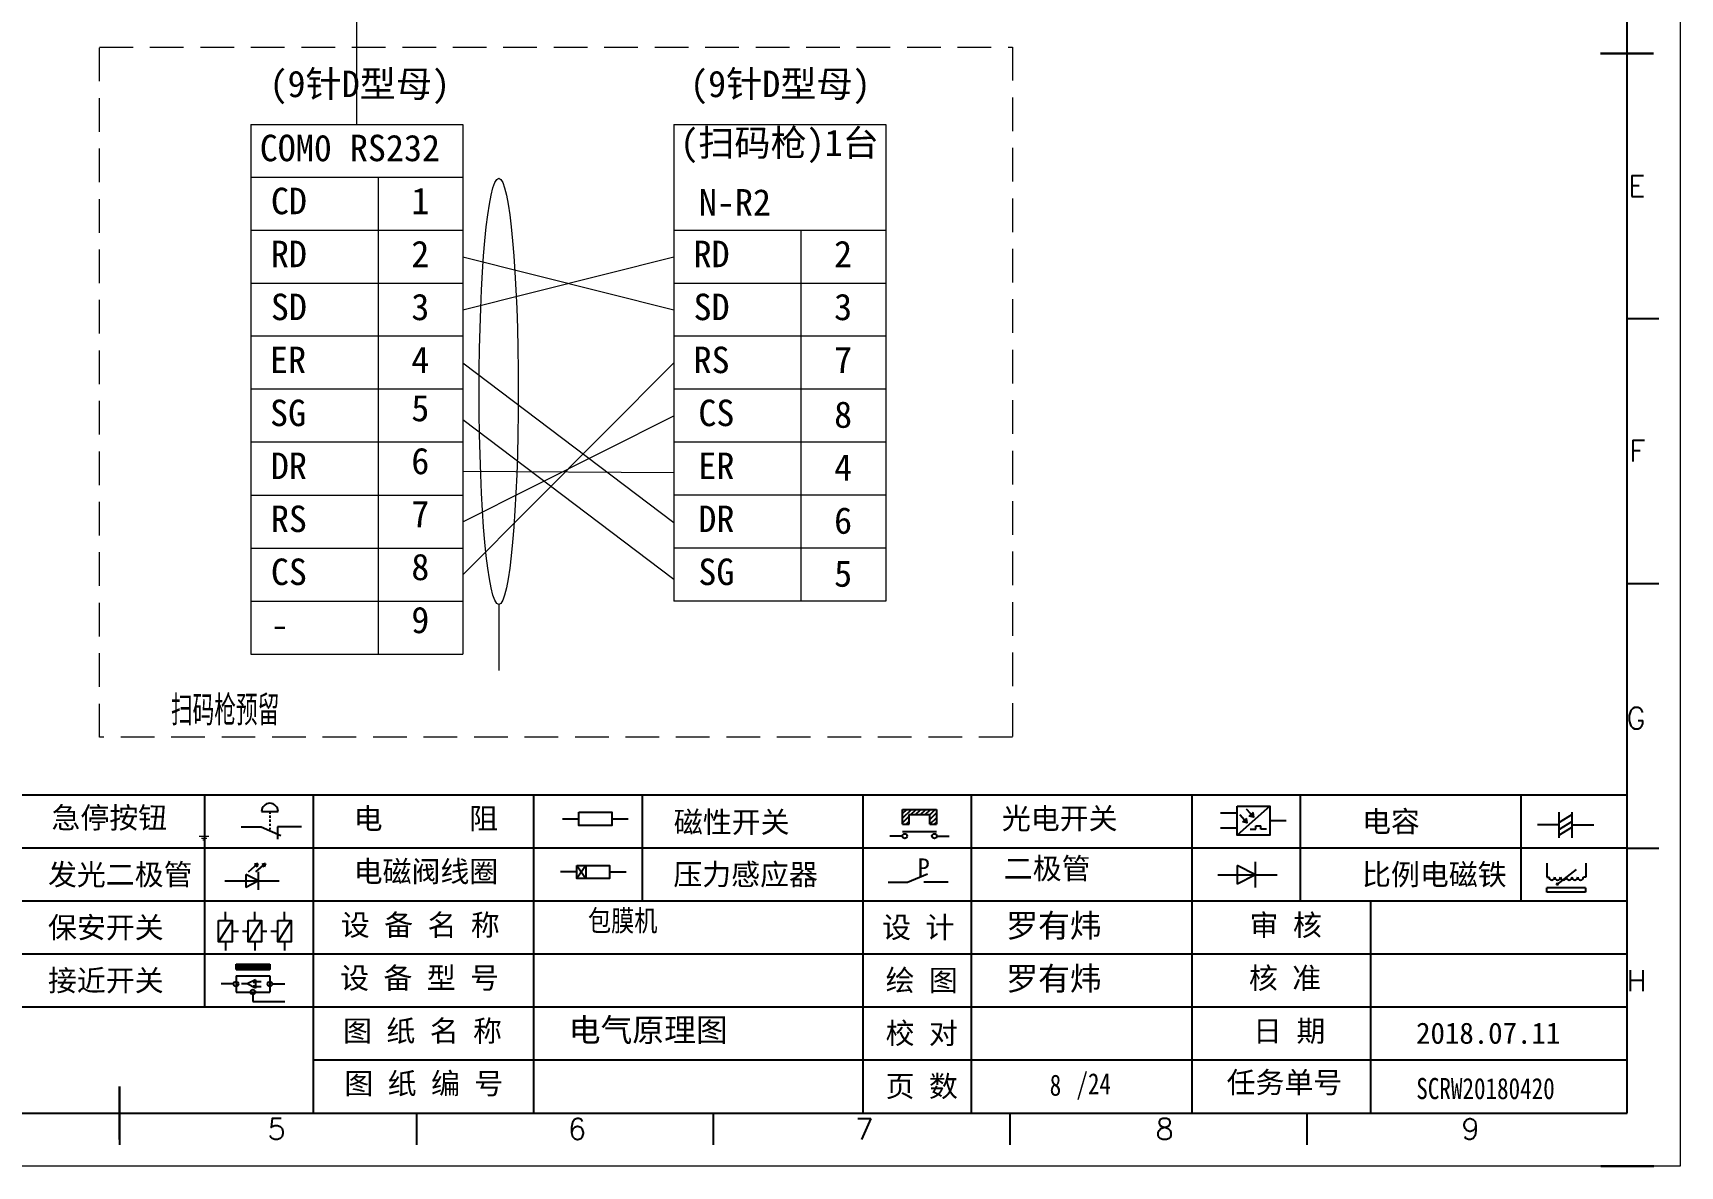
# Model space of a CAD drawing. Extents: x 49673 to 52330, y -5620 to -4375.
# Drawn here: x 52174.9 to 52330.3, y -4860.2 to -4753.3 of the extents above; entities that cross this region are included whole.
import ezdxf
from ezdxf.enums import TextEntityAlignment as Align

# ---------------------------------------------------------------- set-up
doc = ezdxf.new("R2010")
doc.units = 0
doc.header["$MEASUREMENT"] = 0
doc.linetypes.add('DASHED2', pattern=[9.525, 6.35, -3.175])
doc.layers.add('AE_BOR', color=1, linetype='Continuous')
doc.layers.add('细实线层', color=7, linetype='Continuous')
doc.layers.add('Dimension', color=3, linetype='Continuous', lineweight=13)
doc.styles.get("Standard").update_dxf_attribs({"font": 'txt.shx'})
doc.styles.add('WD', font='simplex.shx', dxfattribs={"bigfont": 'gbcbig.shx'})
doc.styles.add('样式 8', font='arial.ttf')
doc.styles.add('楷体', font='STFANGSO.TTF', dxfattribs={"width": 0.8})
doc.styles.add('汉字', font='')
doc.styles.get('汉字').set_extended_font_data('新宋体')

# ---------------------------------------------------------------- blocks, each defined once
blk = doc.blocks.new('磁性开关')
at = {"linetype": 'ByBlock'}
h = blk.add_hatch(dxfattribs=at)
h.set_pattern_fill('ANSI31', color=256, scale=0.1, style=0)
h.set_pattern_definition([(45, (0, 0), (-0.224506403, 0.224506403), [])])
h.paths.add_polyline_path([(-1910.88, -776.69), (-1910.88, -775.29), (-1907.69, -775.29), (-1907.69, -776.69), (-1908.31, -776.69), (-1908.31, -775.79), (-1910.25, -775.79), (-1910.25, -776.69)])
for p, q in [((-1910.88, -776.69), (-1910.88, -775.29)), ((-1910.88, -775.29), (-1907.69, -775.29)), ((-1907.69, -775.29), (-1907.69, -776.69)), ((-1910.88, -776.69), (-1910.25, -776.69)), ((-1910.25, -776.69), (-1910.25, -775.79)), ((-1910.25, -775.79), (-1908.31, -775.79)), ((-1908.31, -776.69), (-1908.31, -775.79)), ((-1908.31, -776.69), (-1907.69, -776.69)), ((-1910.91, -777.81), (-1912.09, -777.81)), ((-1910.88, -777.39), (-1907.69, -777.39)), ((-1907.66, -777.81), (-1906.48, -777.81))]:
    blk.add_line(p, q, dxfattribs=at)
for centre in [(-1910.68, -777.81), (-1907.88, -777.81)]:
    blk.add_circle(centre, 0.225, dxfattribs=at)
blk = doc.blocks.new('光电开关')
at = {"linetype": 'ByBlock'}
h = blk.add_hatch(dxfattribs=at)
h.set_pattern_fill('ANSI31', color=256, scale=0.01, style=0)
h.set_pattern_definition([(45, (0.172267, 0), (-0.0224506403, 0.0224506403), [])])
h.paths.add_polyline_path([(-1882.44, -776.34), (-1882.5, -775.91), (-1882.68, -776.07)])
h.paths.add_polyline_path([(-1882.86, -776.23), (-1882.44, -776.34), (-1882.68, -776.07)])
h.paths.add_polyline_path([(-1883.05, -776.88), (-1883.11, -776.45), (-1883.29, -776.61)])
h.paths.add_polyline_path([(-1883.47, -776.77), (-1883.05, -776.88), (-1883.29, -776.61)])
for p, q in [((-1880.91, -775.3), (-1884.01, -778.05)), ((-1884.01, -775.96), (-1885.56, -775.96)), ((-1883.75, -776.09), (-1883.05, -776.88)), ((-1883.11, -776.45), (-1883.47, -776.77)), ((-1883.05, -776.88), (-1883.47, -776.77)), ((-1883.14, -775.55), (-1882.44, -776.34)), ((-1883.05, -776.88), (-1883.11, -776.45)), ((-1882.5, -775.91), (-1882.86, -776.23)), ((-1882.44, -776.34), (-1882.86, -776.23)), ((-1882.44, -776.34), (-1882.5, -775.91)), ((-1879.37, -776.67), (-1880.91, -776.67)), ((-1884.01, -777.39), (-1885.56, -777.39)), ((-1882.78, -777.47), (-1882.23, -777.47)), ((-1882.23, -777.47), (-1882.23, -777.14)), ((-1882.23, -777.14), (-1881.78, -777.14)), ((-1881.78, -777.47), (-1881.78, -777.14)), ((-1881.23, -777.47), (-1881.78, -777.47))]:
    blk.add_line(p, q, dxfattribs=at)
blk.add_lwpolyline([(-1884.01, -775.3), (-1880.91, -775.3), (-1880.91, -778.05), (-1884.01, -778.05)], close=True, dxfattribs=at)
blk = doc.blocks.new('电磁阀线圈')
at = {"linetype": 'ByBlock'}
for p, q in [((-1854.61, -796.54), (-1856.17, -796.54)), ((-1854.61, -795.92), (-1853.75, -797.16)), ((-1853.75, -795.92), (-1854.61, -797.16)), ((-1853.75, -795.92), (-1853.75, -797.16)), ((-1851.53, -796.54), (-1849.97, -796.54))]:
    blk.add_line(p, q, dxfattribs=at)
blk.add_lwpolyline([(-1854.61, -795.92), (-1851.53, -795.92), (-1851.53, -797.16), (-1854.61, -797.16)], close=True, dxfattribs=at)
blk = doc.blocks.new('压力感应器')
at = {"linetype": 'ByBlock'}
for p, q in [((-1815.59, -777.73), (-1813.71, -776.93)), ((-1817.44, -777.73), (-1815.59, -777.73)), ((-1811.78, -777.73), (-1814.05, -777.73))]:
    blk.add_line(p, q, dxfattribs=at)
at = {"linetype": 'ByBlock', "insert": (-1814.65, -775.48), "char_height": 1.68, "width": 1.2242, "attachment_point": 1}
blk.add_mtext('{\\fNSimSun|b0|i0|c134|p49;P}', dxfattribs=at)
blk = doc.blocks.new('二极管')
at = {"linetype": 'ByBlock'}
for p, q in [((-1787.52, -776.77), (-1781.92, -776.77)), ((-1783.97, -776.77), (-1785.69, -775.9)), ((-1785.69, -775.9), (-1785.69, -777.65)), ((-1783.97, -776.77), (-1785.69, -777.65)), ((-1783.97, -777.99), (-1783.97, -775.56))]:
    blk.add_line(p, q, dxfattribs=at)
blk = doc.blocks.new('电容')
at = {"linetype": 'ByBlock'}
for p, q in [((-1756.08, -782.99), (-1756.08, -780.56)), ((-1754.86, -780.79), (-1756.08, -781.55)), ((-1754.86, -781.44), (-1756.08, -782.2)), ((-1754.86, -782.99), (-1754.86, -780.56)), ((-1756.08, -781.77), (-1758.13, -781.77)), ((-1754.86, -781.99), (-1756.08, -782.75)), ((-1754.86, -781.77), (-1752.81, -781.77))]:
    blk.add_line(p, q, dxfattribs=at)
blk = doc.blocks.new('发光二极管')
at = {"linetype": 'ByBlock'}
for p, q in [((-1754.84, -786.77), (-1756.04, -786.16)), ((-1756.04, -786.16), (-1756.04, -787.39)), ((-1755.78, -785.92), (-1754.89, -785.14)), ((-1754.89, -785.14), (-1755.2, -785.22)), ((-1755.2, -785.22), (-1755.01, -785.43)), ((-1755.08, -785.92), (-1754.18, -785.14)), ((-1754.89, -785.14), (-1755.01, -785.43)), ((-1754.84, -787.63), (-1754.84, -785.92)), ((-1754.18, -785.14), (-1754.49, -785.22)), ((-1754.49, -785.22), (-1754.31, -785.43)), ((-1754.18, -785.14), (-1754.31, -785.43)), ((-1758.01, -786.77), (-1752.89, -786.77)), ((-1754.84, -786.77), (-1756.04, -787.39))]:
    blk.add_line(p, q, dxfattribs=at)
blk = doc.blocks.new('比例电磁阀')
at = {"linetype": 'ByBlock'}
for p, q in [((-1757.26, -775.38), (-1757.26, -776.71)), ((-1753.58, -775.38), (-1753.58, -776.71)), ((-1757.26, -776.71), (-1757.05, -776.71)), ((-1754.5, -775.98), (-1756.35, -777.44)), ((-1753.58, -776.71), (-1753.8, -776.71)), ((-1753.6, -777.73), (-1757.25, -777.73)), ((-1757.25, -778.13), (-1757.25, -777.73)), ((-1753.6, -778.13), (-1757.25, -778.13)), ((-1756.35, -777.44), (-1756.25, -777.25)), ((-1756.35, -777.44), (-1756.15, -777.38)), ((-1756.15, -777.38), (-1756.25, -777.25)), ((-1753.6, -777.73), (-1753.6, -778.13))]:
    blk.add_line(p, q, dxfattribs=at)
for centre in [(-1756.78, -776.71), (-1756.24, -776.71), (-1755.7, -776.71), (-1755.15, -776.71), (-1754.61, -776.71), (-1754.07, -776.71)]:
    blk.add_arc(centre, 0.271, 180, 0, dxfattribs=at)
blk = doc.blocks.new('保安开关')
at = {"linetype": 'ByBlock'}
for p, q in [((-1757.33, -790.79), (-1758.6, -792.81)), ((-1757.96, -790.79), (-1757.96, -789.97)), ((-1754.54, -790.79), (-1755.81, -792.81)), ((-1755.17, -790.79), (-1755.17, -789.97)), ((-1751.75, -790.79), (-1753.02, -792.81)), ((-1752.39, -790.79), (-1752.39, -789.97)), ((-1757.33, -791.8), (-1756.72, -791.8)), ((-1756.35, -791.8), (-1755.89, -791.8)), ((-1754.52, -791.8), (-1754.06, -791.8)), ((-1753.69, -791.8), (-1753.08, -791.8)), ((-1757.96, -792.81), (-1757.96, -793.62)), ((-1755.17, -792.81), (-1755.17, -793.62)), ((-1752.39, -792.81), (-1752.39, -793.62))]:
    blk.add_line(p, q, dxfattribs=at)
for points in [[(-1758.6, -790.79), (-1757.33, -790.79), (-1757.33, -792.81), (-1758.6, -792.81)], [(-1755.81, -790.79), (-1754.54, -790.79), (-1754.54, -792.81), (-1755.81, -792.81)], [(-1753.02, -790.79), (-1751.75, -790.79), (-1751.75, -792.81), (-1753.02, -792.81)]]:
    blk.add_lwpolyline(points, close=True, dxfattribs=at)
blk = doc.blocks.new('接近开关')
at = {"linetype": 'ByBlock'}
h = blk.add_hatch(dxfattribs=at)
h.set_pattern_fill('ANSI31', color=256, scale=0.01, style=0)
h.set_pattern_definition([(45, (-89.131516, -30.795668), (-0.0224506403, 0.0224506403), [])])
h.paths.add_polyline_path([(-1516.96, -1123.35), (-1516.96, -1122.85), (-1513.76, -1122.85), (-1513.76, -1123.35)])
for p, q in [((-1516.96, -1123.35), (-1516.96, -1122.85)), ((-1516.96, -1122.85), (-1513.76, -1122.85)), ((-1516.96, -1123.35), (-1513.76, -1123.35)), ((-1513.76, -1122.85), (-1513.76, -1123.35)), ((-1517.18, -1124.71), (-1518.36, -1124.71)), ((-1516.96, -1123.95), (-1513.76, -1123.95)), ((-1516.96, -1123.95), (-1516.96, -1125.47)), ((-1515.91, -1124.71), (-1516.45, -1124.71)), ((-1515.11, -1124.31), (-1515.91, -1124.71)), ((-1515.11, -1125.11), (-1515.91, -1124.71)), ((-1515.33, -1124.53), (-1515.17, -1124.53)), ((-1515.33, -1124.88), (-1515.17, -1124.88)), ((-1515.25, -1124.45), (-1515.25, -1124.61)), ((-1515.11, -1124.31), (-1515.11, -1125.11)), ((-1515.11, -1124.48), (-1514.58, -1124.48)), ((-1515.11, -1124.94), (-1514.58, -1124.94)), ((-1513.76, -1123.95), (-1513.76, -1125.47)), ((-1513.54, -1124.71), (-1512.36, -1124.71)), ((-1516.96, -1125.47), (-1513.76, -1125.47)), ((-1515.36, -1125.69), (-1515.36, -1126.36)), ((-1515.36, -1126.36), (-1512.36, -1126.36))]:
    blk.add_line(p, q, dxfattribs=at)
for centre in [(-1516.96, -1124.71), (-1513.76, -1124.71), (-1515.36, -1125.47)]:
    blk.add_circle(centre, 0.225, dxfattribs=at)
blk = doc.blocks.new('电阻')
at = {"linetype": 'ByBlock'}
for p, q in [((-3.09, 0), (-1.57, 0)), ((1.57, 0), (3.09, 0))]:
    blk.add_line(p, q, dxfattribs=at)
blk.add_lwpolyline([(-1.57, 0.63), (1.57, 0.63), (1.57, -0.63), (-1.57, -0.63)], close=True, dxfattribs=at)
blk = doc.blocks.new('急停按钮')
at = {"linetype": 'ByBlock'}
for p, q in [((-1.86, 0), (0, 0)), ((0, 0), (1.88, -0.81)), ((0.06, 1.45), (1.61, 1.45)), ((0.83, 1.45), (0.83, 1.24)), ((0.83, 1.07), (0.83, 0.85)), ((0.83, 0.68), (0.83, 0.47)), ((0.83, 0.29), (0.83, 0.08)), ((3.81, 0), (1.54, 0)), ((1.54, 0), (1.54, -1.15)), ((0.83, -0.09), (0.83, -0.24))]:
    blk.add_line(p, q, dxfattribs=at)
blk.add_arc((0.83, 1.45), 0.774, 0, 180)
blk = doc.blocks.new('电控横A4')
for p, q in [((292, -205), (292, -5)), ((10.03, -205), (289.53, -205)), ((130.8, -205), (190.75, -205)), ((190.75, -205), (259.54, -205))]:
    blk.add_line(p, q)
at = {"linetype": 'ByBlock'}
for p, q in [((292, -175), (5, -175)), ((292, -180), (5, -180)), ((292, -185), (5, -185)), ((292, -190), (5, -190)), ((292, -195), (5, -195)), ((292, -200), (168.03, -200))]:
    blk.add_line(p, q, dxfattribs=at)
at = {"color": 0, "lineweight": -2}
for p, q in [((157.79, -175), (157.79, -195)), ((168.03, -175), (168.03, -204.92)), ((188.84, -175), (188.84, -185)), ((199.08, -175), (199.08, -185)), ((219.89, -175), (219.89, -185)), ((230.12, -175), (230.12, -185)), ((250.93, -175), (250.93, -185)), ((261.17, -175), (261.17, -185)), ((281.98, -175), (281.98, -185)), ((188.84, -185), (188.84, -204.92)), ((219.89, -185), (219.89, -205)), ((230.12, -185), (230.12, -205)), ((250.93, -185), (250.93, -205)), ((267.79, -185), (267.79, -205))]:
    blk.add_line(p, q, dxfattribs=at)
at = {"color": 0, "ltscale": 2}
for p, q in [((292, -205), (292, -183.55)), ((259.54, -205), (289.53, -205)), ((259.54, -205), (292, -205))]:
    blk.add_line(p, q, dxfattribs=at)
at = {"layer": 'AE_BOR', "color": 1, "lineweight": 15}
for p, q in [((297, 0), (297, -210)), ((297, -210), (0, -210))]:
    blk.add_line(p, q, dxfattribs=at)
at = {"layer": 'AE_BOR', "color": 2, "lineweight": 30}
for p, q in [((289.5, -105), (294.5, -105)), ((149.78, -202.5), (149.78, -207.5)), ((149.78, -205), (149.78, -207.5))]:
    blk.add_line(p, q, dxfattribs=at)
at = {"layer": 'AE_BOR'}
for p, q in [((292, -130), (295, -130)), ((292, -155), (295, -155)), ((292, -180), (295, -180)), ((149.78, -205), (149.78, -208)), ((177.78, -205), (177.78, -208)), ((205.78, -205), (205.78, -208)), ((233.78, -205), (233.78, -208)), ((261.78, -205), (261.78, -208))]:
    blk.add_line(p, q, dxfattribs=at)
at = {"layer": 'AE_BOR', "lineweight": 30}
blk.add_line((294.53, -210), (289.53, -210), dxfattribs=at)
for name, p in [('急停按钮', (163.12, -177.98)), ('电阻', (194.66, -177.22))]:
    blk.add_blockref(name, p)
at = {"linetype": 'ByBlock'}
for name, p in [('磁性开关', (2134.53, 598.96)), ('光电开关', (2139.22, 599.27)), ('电容', (2041.69, 603.98)), ('发光二极管', (1917.72, 603.69)), ('电磁阀线圈', (2047.53, 614.3)), ('压力感应器', (2039.72, 594.52)), ('二极管', (2040.91, 594.27)), ('比例电磁阀', (2041.69, 593.98)), ('保安开关', (1917.72, 603.98)), ('接近开关', (1677.72, 931.9))]:
    blk.add_blockref(name, p, dxfattribs=at)
at = {"char_height": 2, "attachment_point": 1, "style": '汉字'}
for s, insert in [('{\\fKaiTi_GB2312|b0|i0|c134|p49;急停按钮}', (143.35, -176.12)), ('{\\fKaiTi_GB2312|b0|i0|c134|p49;电      阻}', (171.86, -176.19)), ('{\\fKaiTi_GB2312|b0|i0|c134|p49;磁性开关}', (202.07, -176.53)), ('{\\fKaiTi_GB2312|b0|i0|c134|p49;光电开关}', (233.02, -176.19)), ('{\\fKaiTi_GB2312|b0|i0|c134|p49;电容}', (267, -176.48)), ('{\\fKaiTi_GB2312|b0|i0|c134|p49;发光二极管}', (143.02, -181.48)), ('{\\fKaiTi_GB2312|b0|i0|c134|p49;电磁阀线圈}', (171.86, -181.19)), ('{\\fKaiTi_GB2312|b0|i0|c134|p49;压力感应器}', (202.02, -181.47)), ('{\\fKaiTi_GB2312|b0|i0|c134|p49;二极管}', (233.2, -180.91)), ('{\\fKaiTi_GB2312|b0|i0|c134|p49;比例电磁铁}', (267, -181.48)), ('{\\fKaiTi_GB2312|b0|i0|c134|p49;保安开关}', (143.02, -186.48)), ('{\\fKaiTi_GB2312|b0|i0|c134|p0;设 备 名 称}', (170.65, -186.24)), ('{\\fKaiTi_GB2312|b0|i0|c134|p0;设 计}', (221.72, -186.46)), ('{\\fKaiTi_GB2312|b0|i0|c134|p0;审 核}', (256.39, -186.25)), ('{\\fKaiTi_GB2312|b0|i0|c134|p0;设 备 型 号}', (170.58, -191.24)), ('{\\fKaiTi_GB2312|b0|i0|c134|p0;核 准}', (256.32, -191.25)), ('{\\fKaiTi_GB2312|b0|i0|c134|p49;接近开关}', (143.02, -191.48)), ('{\\fKaiTi_GB2312|b0|i0|c134|p0;绘 图}', (222.05, -191.46)), ('{\\fKaiTi_GB2312|b0|i0|c134|p0;图 纸 名 称}', (170.86, -196.24)), ('{\\fKaiTi_GB2312|b0|i0|c134|p0;校 对}', (222.05, -196.46)), ('{\\fKaiTi_GB2312|b0|i0|c134|p0;日 期}', (256.72, -196.25)), ('{\\fKaiTi_GB2312|b0|i0|c134|p0;图 纸 编 号}', (170.98, -201.2)), ('{\\fKaiTi_GB2312|b0|i0|c134|p0;页 数}', (222.05, -201.46)), ('{\\fKaiTi_GB2312|b0|i0|c134|p0;任务单号}', (254.22, -201.1))]:
    blk.add_mtext(s, dxfattribs=dict(at, insert=insert))
at = {"color": 0, "lineweight": 0, "char_height": 2, "attachment_point": 1, "style": '楷体'}
for s, insert, width in [('包膜机', (193.97, -185.83), 9.1252), ('/24', (240.05, -201.23), 5.6327), ('SCRW20180420', (272.12, -201.68), 9.8608)]:
    blk.add_mtext(s, dxfattribs=dict(at, insert=insert, width=width))
at = {"attachment_point": 1}
for s, insert, char_height, width in [('{\\fKaiTi_GB2312|b0|i0|c134|p49;罗有炜}', (233.43, -186.2), 2.2, 15.3175), ('{\\fKaiTi_GB2312|b0|i0|c134|p49;罗有炜}', (233.43, -191.2), 2.2, 15.3175), ('{\\fKaiTi_GB2312|b0|i0|c134|p49;电气原理图}', (192.15, -196.05), 2.2, 25.88), ('{\\fKaiTi_GB2312|b0|i0|c134|p49;2018.07.11}', (272.1, -196.45), 2, 60.2542)]:
    blk.add_mtext(s, dxfattribs=dict(at, insert=insert, char_height=char_height, width=width))
at = {"layer": 'AE_BOR', "style": 'WD'}
for s, p in [('E', (293.74, -117.5)), ('F', (293.74, -142.5)), ('F', (293.74, -142.5)), ('G', (293.74, -167.72)), ('H', (293.84, -192.5))]:
    blk.add_text(s, height=2, dxfattribs=at).set_placement(p, align=Align.MIDDLE_RIGHT)
for s, p in [('5', (164.59, -207.5)), ('6', (192.94, -207.5)), ('7', (220.04, -207.5)), ('8', (248.37, -207.5)), ('9', (277.23, -207.5))]:
    blk.add_text(s, height=2, dxfattribs=at).set_placement(p, align=Align.CENTER)

msp = doc.modelspace()

# ---------------------------------------------------------------- linework, layer by layer
at = {"color": 6, "linetype": 'DASHED2', "lineweight": 0, "ltscale": 0.5}
msp.add_lwpolyline([(52181.2, -4754.59), (52267.34, -4754.59), (52267.34, -4819.74), (52181.2, -4819.74)], close=True, dxfattribs=at)
at = {"layer": '细实线层', "lineweight": 0}
for p, q in [((52205.49, -4761.89), (52205.49, -4751.94)), ((52195.49, -4761.89), (52215.49, -4761.89)), ((52195.49, -4761.89), (52195.49, -4766.89)), ((52215.49, -4761.89), (52215.49, -4766.89)), ((52235.38, -4761.89), (52235.38, -4766.89)), ((52235.38, -4761.89), (52255.38, -4761.89)), ((52255.38, -4761.89), (52255.38, -4806.89)), ((52195.49, -4766.89), (52215.49, -4766.89)), ((52195.49, -4766.89), (52195.49, -4771.89)), ((52207.49, -4766.89), (52207.49, -4811.89)), ((52215.49, -4766.89), (52215.49, -4771.89)), ((52235.38, -4766.89), (52235.38, -4771.89)), ((52195.49, -4771.89), (52215.49, -4771.89)), ((52195.49, -4771.89), (52195.49, -4776.89)), ((52215.49, -4771.89), (52215.49, -4776.89)), ((52235.38, -4771.89), (52235.38, -4776.89)), ((52235.38, -4771.89), (52255.38, -4771.89)), ((52247.38, -4771.89), (52247.38, -4806.89)), ((52215.49, -4774.39), (52235.38, -4779.39)), ((52215.49, -4779.39), (52235.38, -4774.39)), ((52195.49, -4776.89), (52215.49, -4776.89)), ((52195.49, -4776.89), (52195.49, -4781.89)), ((52215.49, -4776.89), (52215.49, -4781.89)), ((52235.38, -4776.89), (52235.38, -4781.89)), ((52235.38, -4776.89), (52255.38, -4776.89)), ((52215.49, -4781.89), (52195.49, -4781.89)), ((52195.49, -4781.89), (52195.49, -4786.89)), ((52215.49, -4781.89), (52215.49, -4786.89)), ((52235.38, -4781.89), (52235.38, -4786.89)), ((52255.38, -4781.89), (52235.38, -4781.89)), ((52215.49, -4804.39), (52235.38, -4784.39)), ((52215.49, -4784.39), (52235.38, -4799.48)), ((52215.49, -4786.89), (52195.49, -4786.89)), ((52195.49, -4786.89), (52195.49, -4791.89)), ((52215.49, -4786.89), (52215.49, -4791.89)), ((52235.38, -4786.89), (52235.38, -4806.89)), ((52255.38, -4786.89), (52235.38, -4786.89)), ((52215.49, -4799.39), (52235.38, -4789.39)), ((52215.49, -4789.73), (52235.38, -4804.83)), ((52215.49, -4791.89), (52195.49, -4791.89)), ((52195.49, -4791.89), (52195.49, -4796.89)), ((52215.49, -4791.89), (52215.49, -4796.89)), ((52255.38, -4791.89), (52235.38, -4791.89)), ((52215.49, -4794.63), (52235.38, -4794.75)), ((52195.49, -4796.89), (52215.49, -4796.89)), ((52195.49, -4796.89), (52195.49, -4801.89)), ((52215.49, -4796.89), (52215.49, -4801.89)), ((52255.38, -4796.89), (52235.38, -4796.89)), ((52195.49, -4801.89), (52215.49, -4801.89)), ((52195.49, -4801.89), (52195.49, -4806.89)), ((52215.49, -4801.89), (52215.49, -4806.89)), ((52255.38, -4801.89), (52235.38, -4801.89)), ((52195.49, -4806.89), (52215.49, -4806.89)), ((52195.49, -4806.89), (52195.49, -4811.89)), ((52215.49, -4806.89), (52215.49, -4811.89)), ((52218.87, -4807.22), (52218.87, -4813.45)), ((52255.38, -4806.89), (52235.38, -4806.89)), ((52195.49, -4811.89), (52215.49, -4811.89)), ((52190.6, -4829.07), (52191.53, -4829.07)), ((52190.81, -4829.25), (52191.33, -4829.25)), ((52190.94, -4829.43), (52191.19, -4829.43))]:
    msp.add_line(p, q, dxfattribs=at)
msp.add_ellipse((52218.87, -4787.1), major_axis=(0, 20.12), ratio=0.091775, dxfattribs=at)

# ---------------------------------------------------------------- block references
msp.add_blockref('电控横A4', (52033.32, -4650.21))

# ---------------------------------------------------------------- texts
at = {"lineweight": 0, "char_height": 2.5, "attachment_point": 1}
for s, insert, width in [('{\\fSimSun|b0|i0|c134|p2;(9针D型母)}', (52197.24, -4756.82), 23.0158), ('{\\fSimSun|b0|i0|c134|p2;(9针D型母)}', (52236.92, -4756.82), 23.0158), ('{\\fSimSun|b0|i0|c134|p2;COM0 RS232}', (52196.32, -4762.87), 20.9579), ('{\\fSimSun|b0|i0|c134|p2;(扫码枪)1台}', (52235.99, -4762.38), 32.8805), ('{\\fSimSun|b0|i0|c134|p2;CD}', (52197.37, -4767.87), 16.9085), ('{\\fSimSun|b0|i0|c134|p2;1}', (52210.62, -4767.87), 16.9085), ('{\\fSimSun|b0|i0|c134|p2;N-R2}', (52237.75, -4768), 32.8805), ('{\\fSimSun|b0|i0|c134|p2;RD}', (52197.37, -4772.87), 16.9085), ('{\\fSimSun|b0|i0|c134|p2;2}', (52210.62, -4772.87), 16.9085), ('{\\fSimSun|b0|i0|c134|p2;RD}', (52237.25, -4772.87), 16.9085), ('{\\fSimSun|b0|i0|c134|p2;2}', (52250.51, -4772.87), 16.9085), ('{\\fSimSun|b0|i0|c134|p2;SD}', (52197.37, -4777.87), 16.9085), ('{\\fSimSun|b0|i0|c134|p2;3}', (52210.62, -4777.87), 16.9085), ('{\\fSimSun|b0|i0|c134|p2;SD}', (52237.25, -4777.87), 16.9085), ('{\\fSimSun|b0|i0|c134|p2;3}', (52250.51, -4777.87), 16.9085), ('{\\fSimSun|b0|i0|c134|p2;ER}', (52197.29, -4782.87), 16.9085), ('{\\fSimSun|b0|i0|c134|p2;4}', (52210.62, -4782.87), 16.9085), ('{\\fSimSun|b0|i0|c134|p2;RS}', (52237.25, -4782.87), 16.9085), ('{\\fSimSun|b0|i0|c134|p2;7}', (52250.51, -4782.87), 16.9085), ('{\\fSimSun|b0|i0|c134|p2;SG}', (52197.29, -4787.87), 16.9085), ('{\\fSimSun|b0|i0|c134|p2;5}', (52210.62, -4787.41), 16.9085), ('{\\fSimSun|b0|i0|c134|p2;CS}', (52237.7, -4787.87), 16.9085), ('{\\fSimSun|b0|i0|c134|p2;8}', (52250.51, -4788.03), 16.9085), ('{\\fSimSun|b0|i0|c134|p2;6}', (52210.62, -4792.41), 16.9085), ('{\\fSimSun|b0|i0|c134|p2;DR}', (52197.37, -4792.87), 16.9085), ('{\\fSimSun|b0|i0|c134|p2;ER}', (52237.7, -4792.87), 16.9085), ('{\\fSimSun|b0|i0|c134|p2;4}', (52250.51, -4793.03), 16.9085), ('{\\fSimSun|b0|i0|c134|p2;RS}', (52197.37, -4797.87), 16.9085), ('{\\fSimSun|b0|i0|c134|p2;7}', (52210.62, -4797.41), 16.9085), ('{\\fSimSun|b0|i0|c134|p2;DR}', (52237.7, -4797.87), 16.9085), ('{\\fSimSun|b0|i0|c134|p2;6}', (52250.51, -4798.03), 16.9085), ('{\\fSimSun|b0|i0|c134|p2;CS}', (52197.37, -4802.87), 16.9085), ('{\\fSimSun|b0|i0|c134|p2;8}', (52210.62, -4802.41), 16.9085), ('{\\fSimSun|b0|i0|c134|p2;SG}', (52237.7, -4802.87), 16.9085), ('{\\fSimSun|b0|i0|c134|p2;5}', (52250.51, -4803.03), 16.9085), ('{\\fSimSun|b0|i0|c134|p2;9}', (52210.62, -4807.41), 16.9085), ('{\\fSimSun|b0|i0|c134|p2;-}', (52197.37, -4807.87), 16.9085)]:
    msp.add_mtext(s, dxfattribs=dict(at, insert=insert, width=width))
at = {"color": 6, "lineweight": 0, "style": '样式 8', "width": 0.6}
msp.add_attdef('扫码枪预留', text='', height=2.5, dxfattribs=at).set_placement((52198.17, -4818.35), align=Align.RIGHT)
at = {"layer": 'Dimension', "color": 0, "lineweight": 0, "insert": (52270.85, -4851.57), "char_height": 2, "width": 2.9421, "attachment_point": 1, "style": '楷体'}
msp.add_mtext('8', dxfattribs=at)

doc.saveas('drawing.dxf')
